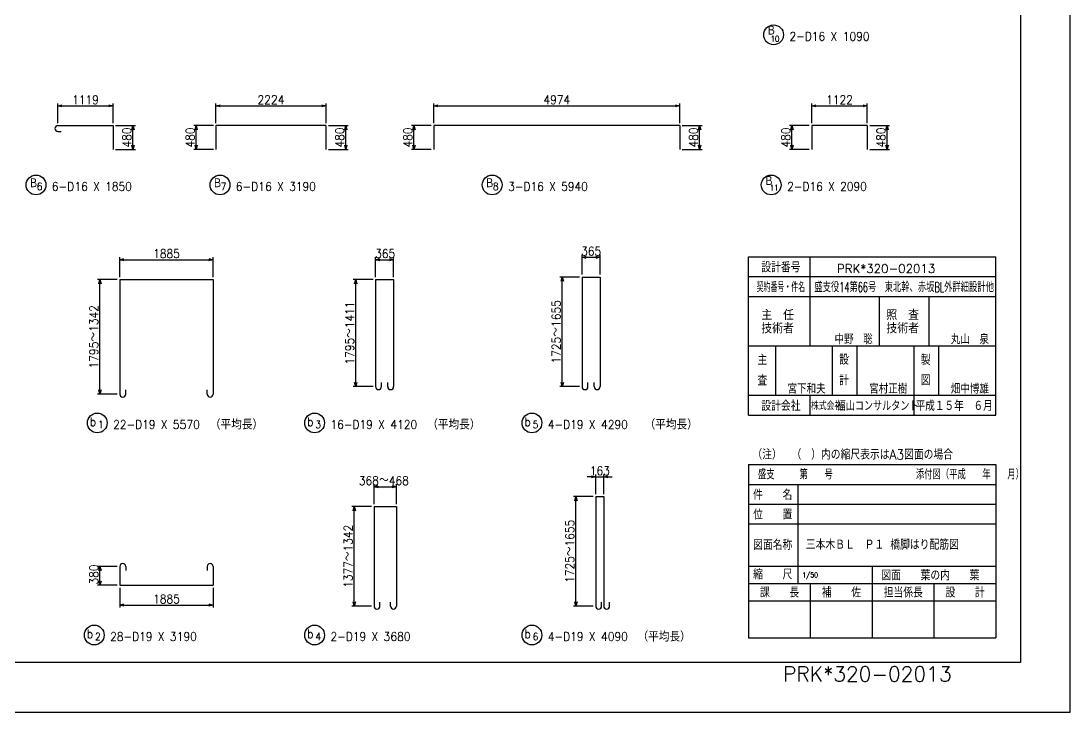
# Model space of a CAD drawing. Extents: x -24090 to 17960, y 77600 to 107300.
# Drawn here: x -3241 to 17960, y 77600 to 91565 of the extents above; entities that cross this region are included whole.
import ezdxf
from ezdxf.enums import TextEntityAlignment as Align

# ---------------------------------------------------------------- set-up
doc = ezdxf.new("R2010")
doc.units = 0
doc.header["$LTSCALE"] = 300
doc.header["$MEASUREMENT"] = 0
doc.layers.get('0').update_dxf_attribs({"linetype": 'CONTINUOUS'})
doc.layers.get('DEFPOINTS').update_dxf_attribs({"linetype": 'CONTINUOUS'})
for name, color, linetype in [('-寸法', 1, 'CONTINUOUS'), ('-引き出し縦', 1, 'CONTINUOUS'), ('タイトル', 3, 'CONTINUOUS'), ('枠', 3, 'CONTINUOUS'), ('鉄筋', 2, 'CONTINUOUS'), ('鉄筋材料', 3, 'CONTINUOUS'), ('ﾀｲﾄﾙ', 7, 'CONTINUOUS')]:
    doc.layers.add(name, color=color, linetype=linetype)
doc.styles.add('MS明朝', font='MS PMincho.ttf')
doc.styles.add('romans', font='ROMANS.shx', dxfattribs={"width": 0.9, "bigfont": 'EXTFONT.shx'})
doc.styles.get("Standard").update_dxf_attribs({"font": 'romans.shx', "bigfont": 'extfont.shx'})
doc.styles.add('STYLE1', font='romans.shx', dxfattribs={"bigfont": 'bigfont.shx'})
doc.styles.add('ｽﾀｲﾙ1', font='ROMANS.shx', dxfattribs={"bigfont": 'EXTFONT.shx'})
doc.dimstyles.new('ST-50', dxfattribs={"dimscale": 50, "dimtxt": 3.5, "dimasz": 1.7, "dimexe": 1, "dimexo": 1, "dimgap": 1, "dimtad": 0, "dimdec": 0, "dimzin": 0, "dimdsep": 46, "dimtxsty": 'romans', "dimblk": 'OPEN30', "dimcen": 1, "dimdle": 3, "dimclrd": 1, "dimclre": 1, "dimclrt": 3, "dimaunit": 1, "dimadec": 0, "dimazin": 0, "dimtfac": 1, "dimtdec": 0, "dimtix": 1, "dimtmove": 2, "dimatfit": 3, "dimldrblk": 'OPEN30', "dimfxl": 0, "dimtvp": 0.7, "dimtolj": 1, "dimtzin": 0, "dimarcsym": 0})

# ---------------------------------------------------------------- blocks, each defined once
blk = doc.blocks.new('_Open30')
at = {"color": 0, "lineweight": -2}
for p, q in [((-1, 0.27), (0, 0)), ((0, 0), (-1, -0.27)), ((0, 0), (-1, 0))]:
    blk.add_line(p, q, dxfattribs=at)
blk = doc.blocks.new('*D27')
at = {"layer": '-寸法', "color": 1, "linetype": 'Continuous', "lineweight": -2}
for p, q in [((-1244, 80112), (-1244, 79712)), ((641, 80112), (641, 79712)), ((-1159, 79762), (556, 79762))]:
    blk.add_line(p, q, dxfattribs=at)
at = {"layer": 'DEFPOINTS', "color": 0, "linetype": 'Continuous'}
for p in [(-1244, 80162), (641, 80162), (641, 79762)]:
    blk.add_point(p, dxfattribs=at)
at = {"layer": '-寸法', "color": 1, "linetype": 'Continuous', "lineweight": -2, "xscale": 85, "yscale": 85, "zscale": 85, "rotation": 180}
blk.add_blockref('_Open30', (-1244, 79762), dxfattribs=at)
at = {"layer": '-寸法', "color": 1, "linetype": 'Continuous', "lineweight": -2, "xscale": 85, "yscale": 85, "zscale": 85}
blk.add_blockref('_Open30', (641, 79762), dxfattribs=at)
at = {"layer": '-寸法', "color": 3, "linetype": 'Continuous', "insert": (-302, 79884), "char_height": 175, "attachment_point": 5, "style": 'romans'}
blk.add_mtext('\\A1;1885', dxfattribs=at)
blk = doc.blocks.new('*D20')
at = {"layer": '-寸法', "color": 1, "linetype": 'Continuous', "lineweight": -2}
for p, q in [((-1294, 80542), (-1694, 80542)), ((-1644, 80247), (-1644, 80457)), ((-1294, 80162), (-1694, 80162))]:
    blk.add_line(p, q, dxfattribs=at)
at = {"layer": 'DEFPOINTS', "color": 0, "linetype": 'Continuous'}
for p in [(-1644, 80542), (-1244, 80542), (-1244, 80162)]:
    blk.add_point(p, dxfattribs=at)
at = {"layer": '-寸法', "color": 1, "linetype": 'Continuous', "lineweight": -2, "xscale": 85, "yscale": 85, "zscale": 85}
for p, rotation in [((-1644, 80542), 90), ((-1644, 80162), 270)]:
    blk.add_blockref('_Open30', p, dxfattribs=dict(at, rotation=rotation))
at = {"layer": '-寸法', "color": 3, "linetype": 'Continuous', "insert": (-1767, 80382), "char_height": 175, "attachment_point": 5, "rotation": 90, "style": 'romans'}
blk.add_mtext('\\A1;380', dxfattribs=at)
blk = doc.blocks.new('*D37')
at = {"layer": '-寸法', "color": 1, "linetype": 'Continuous', "lineweight": -2}
for p, q in [((-1244, 86390), (-1244, 86790)), ((-1159, 86740), (556, 86740)), ((641, 86390), (641, 86790))]:
    blk.add_line(p, q, dxfattribs=at)
at = {"layer": 'DEFPOINTS', "color": 0, "linetype": 'Continuous'}
for p in [(641, 86740), (-1244, 86340), (641, 86340)]:
    blk.add_point(p, dxfattribs=at)
at = {"layer": '-寸法', "color": 1, "linetype": 'Continuous', "lineweight": -2, "xscale": 85, "yscale": 85, "zscale": 85, "rotation": 180}
blk.add_blockref('_Open30', (-1244, 86740), dxfattribs=at)
at = {"layer": '-寸法', "color": 1, "linetype": 'Continuous', "lineweight": -2, "xscale": 85, "yscale": 85, "zscale": 85}
blk.add_blockref('_Open30', (641, 86740), dxfattribs=at)
at = {"layer": '-寸法', "color": 3, "linetype": 'Continuous', "insert": (-302, 86863), "char_height": 175, "attachment_point": 5, "style": 'romans'}
blk.add_mtext('\\A1;1885', dxfattribs=at)
blk = doc.blocks.new('*D39')
at = {"layer": '-寸法', "color": 1, "linetype": 'Continuous', "lineweight": -2}
for p, q in [((-1294, 86340), (-1694, 86340)), ((-1644, 84111), (-1644, 86255)), ((-1294, 84026), (-1694, 84026))]:
    blk.add_line(p, q, dxfattribs=at)
at = {"layer": 'DEFPOINTS', "color": 0, "linetype": 'Continuous'}
for p in [(-1644, 86340), (-1244, 86340), (-1244, 84026)]:
    blk.add_point(p, dxfattribs=at)
at = {"layer": '-寸法', "color": 1, "linetype": 'Continuous', "lineweight": -2, "xscale": 85, "yscale": 85, "zscale": 85}
for p, rotation in [((-1644, 86340), 90), ((-1644, 84026), 270)]:
    blk.add_blockref('_Open30', p, dxfattribs=dict(at, rotation=rotation))
at = {"layer": '-寸法', "color": 3, "linetype": 'Continuous', "insert": (-1767, 85183), "char_height": 175, "attachment_point": 5, "rotation": 90, "style": 'romans'}
blk.add_mtext('\\A1;1795～1342', dxfattribs=at)
blk = doc.blocks.new('*D45')
at = {"layer": '-寸法', "color": 1, "linetype": 'Continuous', "lineweight": -2}
for p, q in [((3845, 81753), (3445, 81753)), ((3495, 79825), (3495, 81668)), ((3845, 79740), (3445, 79740))]:
    blk.add_line(p, q, dxfattribs=at)
at = {"layer": 'DEFPOINTS', "color": 0, "linetype": 'Continuous'}
for p in [(3495, 81753), (3895, 81753), (3895, 79740)]:
    blk.add_point(p, dxfattribs=at)
at = {"layer": '-寸法', "color": 1, "linetype": 'Continuous', "lineweight": -2, "xscale": 85, "yscale": 85, "zscale": 85}
for p, rotation in [((3495, 81753), 90), ((3495, 79740), 270)]:
    blk.add_blockref('_Open30', p, dxfattribs=dict(at, rotation=rotation))
at = {"layer": '-寸法', "color": 3, "linetype": 'Continuous', "insert": (3372, 80747), "char_height": 175, "attachment_point": 5, "rotation": 90, "style": 'romans'}
blk.add_mtext('\\A1;1377～1342', dxfattribs=at)
blk = doc.blocks.new('*D41')
at = {"layer": '-寸法', "color": 1, "linetype": 'Continuous', "lineweight": -2}
for p, q in [((3895, 81803), (3895, 82203)), ((3980, 82153), (4263, 82153)), ((4348, 81803), (4348, 82203))]:
    blk.add_line(p, q, dxfattribs=at)
at = {"layer": 'DEFPOINTS', "color": 0, "linetype": 'Continuous'}
for p in [(4348, 82153), (3895, 81753), (4348, 81753)]:
    blk.add_point(p, dxfattribs=at)
at = {"layer": '-寸法', "color": 1, "linetype": 'Continuous', "lineweight": -2, "xscale": 85, "yscale": 85, "zscale": 85, "rotation": 180}
blk.add_blockref('_Open30', (3895, 82153), dxfattribs=at)
at = {"layer": '-寸法', "color": 1, "linetype": 'Continuous', "lineweight": -2, "xscale": 85, "yscale": 85, "zscale": 85}
blk.add_blockref('_Open30', (4348, 82153), dxfattribs=at)
at = {"layer": '-寸法', "color": 3, "linetype": 'Continuous', "insert": (4093, 82275), "char_height": 175, "attachment_point": 5, "style": 'romans'}
blk.add_mtext('\\A1;368～468', dxfattribs=at)
blk = doc.blocks.new('*D51')
at = {"layer": '-寸法', "color": 1, "linetype": 'Continuous', "lineweight": -2}
for p, q in [((3876, 86340), (3476, 86340)), ((3526, 84261), (3526, 86255)), ((3876, 84176), (3476, 84176))]:
    blk.add_line(p, q, dxfattribs=at)
at = {"layer": 'DEFPOINTS', "color": 0, "linetype": 'Continuous'}
for p in [(3526, 86340), (3926, 86340), (3926, 84176)]:
    blk.add_point(p, dxfattribs=at)
at = {"layer": '-寸法', "color": 1, "linetype": 'Continuous', "lineweight": -2, "xscale": 85, "yscale": 85, "zscale": 85}
for p, rotation in [((3526, 86340), 90), ((3526, 84176), 270)]:
    blk.add_blockref('_Open30', p, dxfattribs=dict(at, rotation=rotation))
at = {"layer": '-寸法', "color": 3, "linetype": 'Continuous', "insert": (3403, 85258), "char_height": 175, "attachment_point": 5, "rotation": 90, "style": 'romans'}
blk.add_mtext('\\A1;1795～1411', dxfattribs=at)
blk = doc.blocks.new('*D52')
at = {"layer": '-寸法', "color": 1, "linetype": 'Continuous', "lineweight": -2}
for p, q in [((3926, 86390), (3926, 86790)), ((4011, 86740), (4206, 86740)), ((4291, 86390), (4291, 86790))]:
    blk.add_line(p, q, dxfattribs=at)
at = {"layer": 'DEFPOINTS', "color": 0, "linetype": 'Continuous'}
for p in [(4291, 86740), (3926, 86340), (4291, 86340)]:
    blk.add_point(p, dxfattribs=at)
at = {"layer": '-寸法', "color": 1, "linetype": 'Continuous', "lineweight": -2, "xscale": 85, "yscale": 85, "zscale": 85, "rotation": 180}
blk.add_blockref('_Open30', (3926, 86740), dxfattribs=at)
at = {"layer": '-寸法', "color": 1, "linetype": 'Continuous', "lineweight": -2, "xscale": 85, "yscale": 85, "zscale": 85}
blk.add_blockref('_Open30', (4291, 86740), dxfattribs=at)
at = {"layer": '-寸法', "color": 3, "linetype": 'Continuous', "insert": (4119, 86863), "char_height": 175, "attachment_point": 5, "style": 'romans'}
blk.add_mtext('\\A1;365', dxfattribs=at)
blk = doc.blocks.new('*D53')
at = {"layer": '-寸法', "color": 1, "linetype": 'Continuous', "lineweight": -2}
for p, q in [((8324, 81953), (7924, 81953)), ((7974, 79825), (7974, 81868)), ((8324, 79740), (7924, 79740))]:
    blk.add_line(p, q, dxfattribs=at)
at = {"layer": 'DEFPOINTS', "color": 0, "linetype": 'Continuous'}
for p in [(7974, 81953), (8374, 81953), (8374, 79740)]:
    blk.add_point(p, dxfattribs=at)
at = {"layer": '-寸法', "color": 1, "linetype": 'Continuous', "lineweight": -2, "xscale": 85, "yscale": 85, "zscale": 85}
for p, rotation in [((7974, 81953), 90), ((7974, 79740), 270)]:
    blk.add_blockref('_Open30', p, dxfattribs=dict(at, rotation=rotation))
at = {"layer": '-寸法', "color": 3, "linetype": 'Continuous', "insert": (7851, 80847), "char_height": 175, "attachment_point": 5, "rotation": 90, "style": 'romans'}
blk.add_mtext('\\A1;1725～1655', dxfattribs=at)
blk = doc.blocks.new('*D54')
at = {"layer": '-寸法', "color": 1, "linetype": 'Continuous', "lineweight": -2}
for p, q in [((8289, 82353), (8204, 82353)), ((8374, 82003), (8374, 82403)), ((8374, 82353), (8537, 82353)), ((8537, 82003), (8537, 82403)), ((8622, 82353), (8707, 82353))]:
    blk.add_line(p, q, dxfattribs=at)
at = {"layer": 'DEFPOINTS', "color": 0, "linetype": 'Continuous'}
for p in [(8537, 82353), (8374, 81953), (8537, 81953)]:
    blk.add_point(p, dxfattribs=at)
at = {"layer": '-寸法', "color": 1, "linetype": 'Continuous', "lineweight": -2, "xscale": 85, "yscale": 85, "zscale": 85}
blk.add_blockref('_Open30', (8374, 82353), dxfattribs=at)
at = {"layer": '-寸法', "color": 1, "linetype": 'Continuous', "lineweight": -2, "xscale": 85, "yscale": 85, "zscale": 85, "rotation": 180}
blk.add_blockref('_Open30', (8537, 82353), dxfattribs=at)
at = {"layer": '-寸法', "color": 3, "linetype": 'Continuous', "insert": (8456, 82475), "char_height": 175, "attachment_point": 5, "style": 'romans'}
blk.add_mtext('\\A1;163', dxfattribs=at)
blk = doc.blocks.new('*D55')
at = {"layer": '-寸法', "color": 1, "linetype": 'Continuous', "lineweight": -2}
for p, q in [((8049, 86389), (7649, 86389)), ((7699, 84261), (7699, 86304)), ((8049, 84176), (7649, 84176))]:
    blk.add_line(p, q, dxfattribs=at)
at = {"layer": 'DEFPOINTS', "color": 0, "linetype": 'Continuous'}
for p in [(7699, 86389), (8099, 86389), (8099, 84176)]:
    blk.add_point(p, dxfattribs=at)
at = {"layer": '-寸法', "color": 1, "linetype": 'Continuous', "lineweight": -2, "xscale": 85, "yscale": 85, "zscale": 85}
for p, rotation in [((7699, 86389), 90), ((7699, 84176), 270)]:
    blk.add_blockref('_Open30', p, dxfattribs=dict(at, rotation=rotation))
at = {"layer": '-寸法', "color": 3, "linetype": 'Continuous', "insert": (7576, 85282), "char_height": 175, "attachment_point": 5, "rotation": 90, "style": 'romans'}
blk.add_mtext('\\A1;1725～1655', dxfattribs=at)
blk = doc.blocks.new('*D56')
at = {"layer": '-寸法', "color": 1, "linetype": 'Continuous', "lineweight": -2}
for p, q in [((8099, 86439), (8099, 86839)), ((8184, 86789), (8379, 86789)), ((8464, 86439), (8464, 86839))]:
    blk.add_line(p, q, dxfattribs=at)
at = {"layer": 'DEFPOINTS', "color": 0, "linetype": 'Continuous'}
for p in [(8464, 86789), (8099, 86389), (8464, 86389)]:
    blk.add_point(p, dxfattribs=at)
at = {"layer": '-寸法', "color": 1, "linetype": 'Continuous', "lineweight": -2, "xscale": 85, "yscale": 85, "zscale": 85, "rotation": 180}
blk.add_blockref('_Open30', (8099, 86789), dxfattribs=at)
at = {"layer": '-寸法', "color": 1, "linetype": 'Continuous', "lineweight": -2, "xscale": 85, "yscale": 85, "zscale": 85}
blk.add_blockref('_Open30', (8464, 86789), dxfattribs=at)
at = {"layer": '-寸法', "color": 3, "linetype": 'Continuous', "insert": (8281, 86912), "char_height": 175, "attachment_point": 5, "style": 'romans'}
blk.add_mtext('\\A1;365', dxfattribs=at)
blk = doc.blocks.new('*D32')
at = {"layer": '-寸法', "color": 1, "linetype": 'Continuous', "lineweight": -2}
for p, q in [((12740, 89500), (12740, 89900)), ((13862, 89500), (13862, 89900)), ((12825, 89850), (13777, 89850))]:
    blk.add_line(p, q, dxfattribs=at)
at = {"layer": 'DEFPOINTS', "color": 0, "linetype": 'Continuous'}
for p in [(13862, 89850), (12740, 89450), (13862, 89450)]:
    blk.add_point(p, dxfattribs=at)
at = {"layer": '-寸法', "color": 1, "linetype": 'Continuous', "lineweight": -2, "xscale": 85, "yscale": 85, "zscale": 85, "rotation": 180}
blk.add_blockref('_Open30', (12740, 89850), dxfattribs=at)
at = {"layer": '-寸法', "color": 1, "linetype": 'Continuous', "lineweight": -2, "xscale": 85, "yscale": 85, "zscale": 85}
blk.add_blockref('_Open30', (13862, 89850), dxfattribs=at)
at = {"layer": '-寸法', "color": 3, "linetype": 'Continuous', "insert": (13301, 89972), "char_height": 175, "attachment_point": 5, "style": 'romans'}
blk.add_mtext('\\A1;1122', dxfattribs=at)
blk = doc.blocks.new('*D46')
at = {"layer": '-寸法', "color": 1, "linetype": 'Continuous', "lineweight": -2}
for p, q in [((700, 89500), (700, 89900)), ((2924, 89500), (2924, 89900)), ((785, 89850), (2839, 89850))]:
    blk.add_line(p, q, dxfattribs=at)
at = {"layer": 'DEFPOINTS', "color": 0, "linetype": 'Continuous'}
for p in [(2924, 89850), (700, 89450), (2924, 89450)]:
    blk.add_point(p, dxfattribs=at)
at = {"layer": '-寸法', "color": 1, "linetype": 'Continuous', "lineweight": -2, "xscale": 85, "yscale": 85, "zscale": 85, "rotation": 180}
blk.add_blockref('_Open30', (700, 89850), dxfattribs=at)
at = {"layer": '-寸法', "color": 1, "linetype": 'Continuous', "lineweight": -2, "xscale": 85, "yscale": 85, "zscale": 85}
blk.add_blockref('_Open30', (2924, 89850), dxfattribs=at)
at = {"layer": '-寸法', "color": 3, "linetype": 'Continuous', "insert": (1812, 89972), "char_height": 175, "attachment_point": 5, "style": 'romans'}
blk.add_mtext('\\A1;2224', dxfattribs=at)
blk = doc.blocks.new('*D48')
at = {"layer": '-寸法', "color": 1, "linetype": 'Continuous', "lineweight": -2}
for p, q in [((-1328, 89450), (-928, 89450)), ((-978, 89055), (-978, 89365)), ((-1328, 88970), (-928, 88970))]:
    blk.add_line(p, q, dxfattribs=at)
at = {"layer": 'DEFPOINTS', "color": 0, "linetype": 'Continuous'}
for p in [(-1378, 89450), (-978, 89450), (-1378, 88970)]:
    blk.add_point(p, dxfattribs=at)
at = {"layer": '-寸法', "color": 1, "linetype": 'Continuous', "lineweight": -2, "xscale": 85, "yscale": 85, "zscale": 85}
for p, rotation in [((-978, 89450), 90), ((-978, 88970), 270)]:
    blk.add_blockref('_Open30', p, dxfattribs=dict(at, rotation=rotation))
at = {"layer": '-寸法', "color": 3, "linetype": 'Continuous', "insert": (-1100, 89210), "char_height": 175, "attachment_point": 5, "rotation": 90, "style": 'romans'}
blk.add_mtext('\\A1;480', dxfattribs=at)
blk = doc.blocks.new('*D47')
at = {"layer": '-寸法', "color": 1, "linetype": 'Continuous', "lineweight": -2}
for p, q in [((-2497, 89500), (-2497, 89900)), ((-1378, 89500), (-1378, 89900)), ((-2412, 89850), (-1463, 89850))]:
    blk.add_line(p, q, dxfattribs=at)
at = {"layer": 'DEFPOINTS', "color": 0, "linetype": 'Continuous'}
for p in [(-1378, 89850), (-2497, 89450), (-1378, 89450)]:
    blk.add_point(p, dxfattribs=at)
at = {"layer": '-寸法', "color": 1, "linetype": 'Continuous', "lineweight": -2, "xscale": 85, "yscale": 85, "zscale": 85, "rotation": 180}
blk.add_blockref('_Open30', (-2497, 89850), dxfattribs=at)
at = {"layer": '-寸法', "color": 1, "linetype": 'Continuous', "lineweight": -2, "xscale": 85, "yscale": 85, "zscale": 85}
blk.add_blockref('_Open30', (-1378, 89850), dxfattribs=at)
at = {"layer": '-寸法', "color": 3, "linetype": 'Continuous', "insert": (-1937, 89972), "char_height": 175, "attachment_point": 5, "style": 'romans'}
blk.add_mtext('\\A1;1119', dxfattribs=at)
blk = doc.blocks.new('*D49')
at = {"layer": '-寸法', "color": 1, "linetype": 'Continuous', "lineweight": -2}
for p, q in [((650, 89450), (250, 89450)), ((300, 89055), (300, 89365)), ((650, 88970), (250, 88970))]:
    blk.add_line(p, q, dxfattribs=at)
at = {"layer": 'DEFPOINTS', "color": 0, "linetype": 'Continuous'}
for p in [(300, 89450), (700, 89450), (700, 88970)]:
    blk.add_point(p, dxfattribs=at)
at = {"layer": '-寸法', "color": 1, "linetype": 'Continuous', "lineweight": -2, "xscale": 85, "yscale": 85, "zscale": 85}
for p, rotation in [((300, 89450), 90), ((300, 88970), 270)]:
    blk.add_blockref('_Open30', p, dxfattribs=dict(at, rotation=rotation))
at = {"layer": '-寸法', "color": 3, "linetype": 'Continuous', "insert": (177, 89210), "char_height": 175, "attachment_point": 5, "rotation": 90, "style": 'romans'}
blk.add_mtext('\\A1;480', dxfattribs=at)
blk = doc.blocks.new('*D50')
at = {"layer": '-寸法', "color": 1, "linetype": 'Continuous', "lineweight": -2}
for p, q in [((2974, 89450), (3374, 89450)), ((3324, 89055), (3324, 89365)), ((2974, 88970), (3374, 88970))]:
    blk.add_line(p, q, dxfattribs=at)
at = {"layer": 'DEFPOINTS', "color": 0, "linetype": 'Continuous'}
for p in [(2924, 89450), (3324, 89450), (2924, 88970)]:
    blk.add_point(p, dxfattribs=at)
at = {"layer": '-寸法', "color": 1, "linetype": 'Continuous', "lineweight": -2, "xscale": 85, "yscale": 85, "zscale": 85}
for p, rotation in [((3324, 89450), 90), ((3324, 88970), 270)]:
    blk.add_blockref('_Open30', p, dxfattribs=dict(at, rotation=rotation))
at = {"layer": '-寸法', "color": 3, "linetype": 'Continuous', "insert": (3201, 89210), "char_height": 175, "attachment_point": 5, "rotation": 90, "style": 'romans'}
blk.add_mtext('\\A1;480', dxfattribs=at)
blk = doc.blocks.new('*D33')
at = {"layer": '-寸法', "color": 1, "linetype": 'Continuous', "lineweight": -2}
for p, q in [((12690, 89450), (12290, 89450)), ((12340, 89055), (12340, 89365)), ((12690, 88970), (12290, 88970))]:
    blk.add_line(p, q, dxfattribs=at)
at = {"layer": 'DEFPOINTS', "color": 0, "linetype": 'Continuous'}
for p in [(12340, 89450), (12740, 89450), (12740, 88970)]:
    blk.add_point(p, dxfattribs=at)
at = {"layer": '-寸法', "color": 1, "linetype": 'Continuous', "lineweight": -2, "xscale": 85, "yscale": 85, "zscale": 85}
for p, rotation in [((12340, 89450), 90), ((12340, 88970), 270)]:
    blk.add_blockref('_Open30', p, dxfattribs=dict(at, rotation=rotation))
at = {"layer": '-寸法', "color": 3, "linetype": 'Continuous', "insert": (12217, 89210), "char_height": 175, "attachment_point": 5, "rotation": 90, "style": 'romans'}
blk.add_mtext('\\A1;480', dxfattribs=at)
blk = doc.blocks.new('*D35')
at = {"layer": '-寸法', "color": 1, "linetype": 'Continuous', "lineweight": -2}
for p, q in [((13912, 89450), (14312, 89450)), ((14262, 89055), (14262, 89365)), ((13912, 88970), (14312, 88970))]:
    blk.add_line(p, q, dxfattribs=at)
at = {"layer": 'DEFPOINTS', "color": 0, "linetype": 'Continuous'}
for p in [(13862, 89450), (14262, 89450), (13862, 88970)]:
    blk.add_point(p, dxfattribs=at)
at = {"layer": '-寸法', "color": 1, "linetype": 'Continuous', "lineweight": -2, "xscale": 85, "yscale": 85, "zscale": 85}
for p, rotation in [((14262, 89450), 90), ((14262, 88970), 270)]:
    blk.add_blockref('_Open30', p, dxfattribs=dict(at, rotation=rotation))
at = {"layer": '-寸法', "color": 3, "linetype": 'Continuous', "insert": (14139, 89210), "char_height": 175, "attachment_point": 5, "rotation": 90, "style": 'romans'}
blk.add_mtext('\\A1;480', dxfattribs=at)
blk = doc.blocks.new('*D143')
at = {"layer": '-寸法', "color": 1, "linetype": 'Continuous', "lineweight": -2}
for p, q in [((5100, 89500), (5100, 89900)), ((10074, 89500), (10074, 89900)), ((5185, 89850), (9989, 89850))]:
    blk.add_line(p, q, dxfattribs=at)
at = {"layer": 'DEFPOINTS', "color": 0, "linetype": 'Continuous'}
for p in [(10074, 89850), (5100, 89450), (10074, 89450)]:
    blk.add_point(p, dxfattribs=at)
at = {"layer": '-寸法', "color": 1, "linetype": 'Continuous', "lineweight": -2, "xscale": 85, "yscale": 85, "zscale": 85, "rotation": 180}
blk.add_blockref('_Open30', (5100, 89850), dxfattribs=at)
at = {"layer": '-寸法', "color": 1, "linetype": 'Continuous', "lineweight": -2, "xscale": 85, "yscale": 85, "zscale": 85}
blk.add_blockref('_Open30', (10074, 89850), dxfattribs=at)
at = {"layer": '-寸法', "color": 3, "linetype": 'Continuous', "insert": (7587, 89972), "char_height": 175, "attachment_point": 5, "style": 'romans'}
blk.add_mtext('\\A1;4974', dxfattribs=at)
blk = doc.blocks.new('*D144')
at = {"layer": '-寸法', "color": 1, "linetype": 'Continuous', "lineweight": -2}
for p, q in [((5050, 89450), (4650, 89450)), ((4700, 89055), (4700, 89365)), ((5050, 88970), (4650, 88970))]:
    blk.add_line(p, q, dxfattribs=at)
at = {"layer": 'DEFPOINTS', "color": 0, "linetype": 'Continuous'}
for p in [(4700, 89450), (5100, 89450), (5100, 88970)]:
    blk.add_point(p, dxfattribs=at)
at = {"layer": '-寸法', "color": 1, "linetype": 'Continuous', "lineweight": -2, "xscale": 85, "yscale": 85, "zscale": 85}
for p, rotation in [((4700, 89450), 90), ((4700, 88970), 270)]:
    blk.add_blockref('_Open30', p, dxfattribs=dict(at, rotation=rotation))
at = {"layer": '-寸法', "color": 3, "linetype": 'Continuous', "insert": (4577, 89210), "char_height": 175, "attachment_point": 5, "rotation": 90, "style": 'romans'}
blk.add_mtext('\\A1;480', dxfattribs=at)
blk = doc.blocks.new('*D145')
at = {"layer": '-寸法', "color": 1, "linetype": 'Continuous', "lineweight": -2}
for p, q in [((10124, 89450), (10524, 89450)), ((10474, 89055), (10474, 89365)), ((10124, 88970), (10524, 88970))]:
    blk.add_line(p, q, dxfattribs=at)
at = {"layer": 'DEFPOINTS', "color": 0, "linetype": 'Continuous'}
for p in [(10074, 89450), (10474, 89450), (10074, 88970)]:
    blk.add_point(p, dxfattribs=at)
at = {"layer": '-寸法', "color": 1, "linetype": 'Continuous', "lineweight": -2, "xscale": 85, "yscale": 85, "zscale": 85}
for p, rotation in [((10474, 89450), 90), ((10474, 88970), 270)]:
    blk.add_blockref('_Open30', p, dxfattribs=dict(at, rotation=rotation))
at = {"layer": '-寸法', "color": 3, "linetype": 'Continuous', "insert": (10351, 89210), "char_height": 175, "attachment_point": 5, "rotation": 90, "style": 'romans'}
blk.add_mtext('\\A1;480', dxfattribs=at)

msp = doc.modelspace()

# ---------------------------------------------------------------- linework, layer by layer
at = {"layer": '枠', "color": 1, "linetype": 'Continuous', "flags": 128}
msp.add_lwpolyline([(-24089.6, 107300.4), (-24089.6, 77600.4), (17960.4, 77600.4), (17960.4, 107300.4), (-24089.6, 107300.4)], dxfattribs=at)
at = {"layer": '枠', "color": 2, "linetype": 'Continuous', "flags": 128}
msp.add_lwpolyline([(-22589.6, 78600.4), (-22589.6, 106300.4), (16960.4, 106300.4), (16960.4, 78600.4), (-22589.6, 78600.4)], dxfattribs=at)
at = {"layer": '鉄筋', "linetype": 'Continuous'}
for p, q in [((-2496.7, 89449.7), (-1377.7, 89449.7)), ((-2496.7, 89333.7), (-2428.7, 89333.7)), ((-1377.7, 89449.7), (-1377.7, 88969.7)), ((2923.7, 89449.7), (699.7, 89449.7)), ((699.7, 89449.7), (699.7, 88969.7)), ((2923.7, 89449.7), (2923.7, 88969.7)), ((10073.8, 89449.7), (5099.8, 89449.7)), ((5099.8, 89449.7), (5099.8, 88969.7)), ((10073.8, 89449.7), (10073.8, 88969.7)), ((13861.7, 89449.7), (12739.7, 89449.7)), ((12739.7, 89449.7), (12739.7, 88969.7)), ((13861.7, 89449.7), (13861.7, 88969.7)), ((-1244, 86340.1), (641, 86340.1)), ((-1244, 86340.1), (-1244, 84025.6)), ((641, 86340.1), (641, 84025.6)), ((3925.6, 86340.1), (3925.6, 84175.6)), ((3925.6, 86340.1), (4290.6, 86340.1)), ((4290.6, 86340.1), (4290.6, 84175.6)), ((8098.9, 86389.1), (8098.9, 84175.6)), ((8098.9, 86389.1), (8463.9, 86389.1)), ((8463.9, 86389.1), (8463.9, 84175.6)), ((4044.6, 84175.6), (4044.6, 84258.6)), ((4171.6, 84175.6), (4171.6, 84258.6)), ((8217.9, 84175.6), (8217.9, 84258.6)), ((8344.9, 84175.6), (8344.9, 84258.6)), ((-1125, 84025.6), (-1125, 84108.6)), ((522, 84025.6), (522, 84108.6)), ((8373.9, 81952.8), (8373.9, 79740.3)), ((8373.9, 81952.8), (8536.9, 81952.8)), ((8536.9, 81952.8), (8536.9, 79740.3)), ((3894.6, 81752.8), (3894.6, 79740.3)), ((3894.6, 81752.8), (4347.6, 81752.8)), ((4347.6, 81752.8), (4347.6, 79740.3)), ((-1244, 80541.6), (-1244, 80161.6)), ((-1125, 80541.6), (-1125, 80458.6)), ((522, 80541.6), (522, 80458.6)), ((641, 80541.6), (641, 80161.6)), ((-1244, 80161.6), (641, 80161.6)), ((4013.6, 79740.3), (4013.6, 79823.3)), ((4228.6, 79740.3), (4228.6, 79823.3)), ((8492.9, 79740.3), (8492.9, 79823.3)), ((8655.9, 79740.3), (8655.9, 79823.3))]:
    msp.add_line(p, q, dxfattribs=at)
for centre, radius, start, end in [((-2496.7, 89391.7), 58, 90, 270), ((3985.1, 84175.6), 59.5, 180, 0), ((4231.1, 84175.6), 59.5, 180, 0), ((8158.4, 84175.6), 59.5, 180, 0), ((8404.4, 84175.6), 59.5, 180, 0), ((-1184.5, 84025.6), 59.5, 180, 0), ((581.5, 84025.6), 59.5, 180, 0), ((-1184.5, 80541.6), 59.5, 0, 180), ((581.5, 80541.6), 59.5, 0, 180), ((3954.1, 79740.3), 59.5, 180, 0), ((4288.1, 79740.3), 59.5, 180, 0), ((8433.4, 79740.3), 59.5, 180, 0), ((8596.4, 79740.3), 59.5, 180, 0)]:
    msp.add_arc(centre, radius, start, end, dxfattribs=at)
at = {"layer": '鉄筋材料', "color": 1, "linetype": 'Continuous'}
for centre in [(11970.3, 91285.2), (-2936.8, 88252), (781.6, 88252), (6281.8, 88252), (11920.2, 88252), (-1699.1, 83441.8), (2693.5, 83441.8), (7086, 83441.8), (-1759.7, 79156.5), (2693.5, 79156.5), (7086, 79156.5)]:
    msp.add_circle(centre, 200, dxfattribs=at)
at = {"layer": 'ﾀｲﾄﾙ', "color": 3, "linetype": 'Continuous'}
for p, q in [((11460.4, 86800.4), (16460.4, 86800.4)), ((11460.4, 83600.4), (11460.4, 86800.4)), ((12710.4, 85000.4), (12710.4, 86800.4)), ((16460.4, 83600.4), (16460.4, 86800.4)), ((11460.4, 86400.4), (16460.4, 86400.4)), ((11460.4, 86000.4), (16460.4, 86000.4)), ((14110.4, 85000.4), (14110.4, 86000.4)), ((15110.4, 85000.4), (15110.4, 86000.4)), ((11460.4, 85000.4), (16460.4, 85000.4)), ((12010.4, 85000.4), (12010.4, 84000.4)), ((13160.4, 84000.4), (13160.4, 85000.4)), ((13660.4, 84000.4), (13660.4, 85000.4)), ((14810.4, 83600.4), (14810.4, 85000.4)), ((15310.4, 84000.4), (15310.4, 85000.4)), ((11460.4, 84000.4), (16460.4, 84000.4)), ((12710.4, 83600.4), (12710.4, 84000.4)), ((11460.4, 83600.4), (16460.4, 83600.4)), ((11460.4, 82600.4), (16460.4, 82600.4)), ((11460.4, 82600.4), (11460.4, 79100.4)), ((16460.4, 82600.4), (16460.4, 79100.4)), ((11460.4, 82200.4), (16460.4, 82200.4)), ((12460.4, 82200.4), (12460.4, 80200.4)), ((11460.4, 81800.4), (16460.4, 81800.4)), ((11460.4, 81400.4), (16460.4, 81400.4)), ((11460.4, 80550.4), (16460.4, 80550.4)), ((13960.4, 80550.4), (13960.4, 79100.4)), ((11460.4, 80200.4), (16460.4, 80200.4)), ((12710.4, 80200.4), (12710.4, 79100.4)), ((15210.4, 80200.4), (15210.4, 79100.4)), ((11460.4, 79850.4), (16460.4, 79850.4)), ((11460.4, 79100.4), (16460.4, 79100.4))]:
    msp.add_line(p, q, dxfattribs=at)

# ---------------------------------------------------------------- texts
at = {"layer": '-引き出し縦', "color": 3, "style": 'ｽﾀｲﾙ1', "width": 0.9}
for s, p in [('10', (11909, 91146.9)), ('11', (11891.7, 88137.5))]:
    msp.add_text(s, height=115, dxfattribs=at).set_placement(p)
at = {"layer": 'タイトル', "color": 3}
msp.add_text('PRK*320-02013', height=300, dxfattribs=at).set_placement((12160.4, 78219.5))
at = {"layer": '鉄筋材料', "color": 3, "style": 'ｽﾀｲﾙ1', "width": 0.9}
for s, height, p in [('Ｂ', 175, (11823, 91274.1)), ('Ｂ', 175, (-3086.6, 88189.5)), ('6', 150, (-2921.9, 88145.8)), ('Ｂ', 175, (631.9, 88189.5)), ('7', 150, (796.6, 88145.8)), ('Ｂ', 175, (6132, 88189.5)), ('8', 150, (6296.7, 88145.8)), ('Ｂ', 175, (11774.8, 88233.8)), ('b', 175, (-1848.8, 83379.3)), ('b', 175, (2543.7, 83379.3)), ('b', 175, (6936.2, 83379.3)), ('1', 150, (-1684.1, 83335.6)), ('3', 150, (2708.4, 83335.6)), ('5', 150, (7101, 83335.6)), ('b', 175, (-1909.5, 79094)), ('2', 150, (-1744.8, 79050.3)), ('b', 175, (2543.7, 79094)), ('4', 150, (2708.4, 79050.3)), ('b', 175, (6936.2, 79094)), ('6', 150, (7101, 79050.3))]:
    msp.add_text(s, height=height, dxfattribs=at).set_placement(p)
at = {"layer": '鉄筋材料', "width": 0.9}
for s, style, p in [('2-D16 X 1090', 'romans', (12292.4, 91166.1)), ('6-D16 X 1850', 'romans', (-2614.7, 88132.9)), ('6-D16 X 3190', 'romans', (1103.7, 88132.9)), ('3-D16 X 5940', 'romans', (6603.9, 88132.9)), ('2-D16 X 2090', 'romans', (12242.3, 88132.9)), ('（平均長）', 'MS明朝', (577.8, 83329.5)), ('（平均長）', 'MS明朝', (4970.4, 83329.5)), ('（平均長）', 'MS明朝', (9362.9, 83329.5)), ('22-D19 X 5570', 'romans', (-1377, 83322.8)), ('16-D19 X 4120', 'romans', (3015.6, 83322.8)), ('4-D19 X 4290', 'romans', (7408.1, 83322.8)), ('28-D19 X 3190', 'romans', (-1437.6, 79037.4)), ('2-D19 X 3680', 'romans', (3015.6, 79037.4)), ('4-D19 X 4090', 'romans', (7408.1, 79037.4)), ('（平均長）', 'MS明朝', (9220.5, 79044.2))]:
    msp.add_text(s, height=175, dxfattribs=dict(at, style=style)).set_placement(p)
at = {"layer": 'ﾀｲﾄﾙ', "color": 3, "ltscale": 100, "style": 'STYLE1'}
for s, height, width, p in [('設計番号', 200, 0.9, (12116.9, 86600.4)), ('契約番号・件名', 200, 0.5, (12116.9, 86200.4)), ('盛支役14第66号\u3000東北幹、赤坂BL外詳細設計他', 200, 0.6, (14608.6, 86200.4)), ('主', 200, 0.9, (11743.2, 84728.5)), ('設', 200, 0.9, (13393.2, 84728.5)), ('製', 200, 0.9, (15043.2, 84728.5)), ('査', 200, 0.9, (11743.2, 84313.7)), ('計', 200, 0.9, (13393.2, 84313.7)), ('図', 200, 0.9, (15043.2, 84313.7)), ('設計会社', 200, 0.9, (12116.9, 83800.4)), ('株式会社', 150, 0.75, (13041.2, 83800.4)), ('福山コンサルタント', 175, 0.75, (14070.8, 83800.4)), ('平成１５年\u3000６月', 200, 0.75, (15618.7, 83800.4))]:
    msp.add_text(s, height=height, dxfattribs=dict(at, width=width)).set_placement(p, align=Align.MIDDLE)
for s, height, p in [('PRK*320-02013', 175, (14243.6, 86560)), ('主\u3000任', 200, (12051.4, 85635.4)), ('照\u3000査', 200, (14578.6, 85635.4)), ('技術者', 200, (12051.4, 85365.4)), ('技術者', 200, (14578.6, 85365.4)), ('中野\u3000聡', 175, (13586.5, 85146.2)), ('丸山\u3000泉', 175, (15936.5, 85146.2)), ('宮下和夫', 175, (12636.5, 84146.2)), ('宮村正樹', 175, (14286.5, 84146.2)), ('畑中博雄', 175, (15936.5, 84146.2))]:
    msp.add_text(s, height=height, dxfattribs=at).set_placement(p, align=Align.MIDDLE)
for s, height, width, p in [('（注）\u3000（\u3000）内の縮尺表示はA3図面の場合', 200, 0.9, (11540.8, 82703)), ('盛支\u3000\u3000\u3000第\u3000\u3000号\u3000\u3000\u3000\u3000\u3000\u3000\u3000\u3000\u3000\u3000添付図（平成\u3000\u3000年\u3000\u3000月）', 200, 0.6, (11653.6, 82301.7)), ('件\u3000\u3000名', 200, 0.9, (11556.4, 81888.6)), ('位\u3000\u3000置', 200, 0.9, (11556.4, 81488.6)), ('図面名称', 200, 0.9, (11556.4, 80875.6)), ('三本木ＢＬ\u3000Ｐ１ 橋脚はり配筋図', 200, 0.9, (12620.3, 80882.1)), ('縮\u3000\u3000尺', 200, 0.9, (11556.4, 80282)), ('1/50 ', 100, 0.9, (12549.7, 80321)), ('図面\u3000\u3000葉の内\u3000\u3000葉', 200, 0.9, (14148.5, 80262.1)), ('課\u3000\u3000長', 200, 0.9, (11694.9, 79915.2)), ('補\u3000\u3000佐', 200, 0.9, (12944.9, 79915.2)), ('担当係長', 200, 0.9, (14194.9, 79915.2)), ('設\u3000\u3000計', 200, 0.9, (15444.9, 79915.2))]:
    msp.add_text(s, height=height, dxfattribs=dict(at, width=width)).set_placement(p)

# ---------------------------------------------------------------- dimensions: what is measured, and where the dimension line sits
at = {"layer": '-寸法', "linetype": 'Continuous'}
for base, p1, p2, picture, middle in [((-1377.7, 89849.7), (-2496.7, 89449.7), (-1377.7, 89449.7), '*D47', (-1937.2, 89972.2)), ((2923.7, 89849.7), (699.7, 89449.7), (2923.7, 89449.7), '*D46', (1811.7, 89972.2)), ((10073.8, 89849.7), (5099.8, 89449.7), (10073.8, 89449.7), '*D143', (7586.8, 89972.2)), ((13861.7, 89849.7), (12739.7, 89449.7), (13861.7, 89449.7), '*D32', (13300.7, 89972.2)), ((641, 86740.1), (-1244, 86340.1), (641, 86340.1), '*D37', (-301.5, 86862.6)), ((641, 79761.6), (-1244, 80161.6), (641, 80161.6), '*D27', (-301.5, 79884.1))]:
    dim = msp.add_linear_dim(base=base, p1=p1, p2=p2, dimstyle='ST-50', dxfattribs=at)
    dim.commit()
    dim.dimension.update_dxf_attribs({"geometry": picture, "text_midpoint": middle})
for base, p1, p2, picture, middle in [((-977.7, 89449.7), (-1377.7, 88969.7), (-1377.7, 89449.7), '*D48', (-1100.2, 89209.7)), ((299.7, 89449.7), (699.7, 88969.7), (699.7, 89449.7), '*D49', (177.2, 89209.7)), ((3323.7, 89449.7), (2923.7, 88969.7), (2923.7, 89449.7), '*D50', (3201.2, 89209.7)), ((4699.8, 89449.7), (5099.8, 88969.7), (5099.8, 89449.7), '*D144', (4577.3, 89209.7)), ((10473.8, 89449.7), (10073.8, 88969.7), (10073.8, 89449.7), '*D145', (10351.3, 89209.7)), ((12339.7, 89449.7), (12739.7, 88969.7), (12739.7, 89449.7), '*D33', (12217.2, 89209.7)), ((14261.7, 89449.7), (13861.7, 88969.7), (13861.7, 89449.7), '*D35', (14139.2, 89209.7)), ((-1644, 80541.6), (-1244, 80161.6), (-1244, 80541.6), '*D20', (-1766.5, 80381.6))]:
    dim = msp.add_linear_dim(base=base, p1=p1, p2=p2, angle=90, dimstyle='ST-50', dxfattribs=at)
    dim.commit()
    dim.dimension.update_dxf_attribs({"geometry": picture, "text_midpoint": middle, "dimtype": 160})
for base, p1, p2, picture, middle in [((4290.6, 86740.1), (3925.6, 86340.1), (4290.6, 86340.1), '*D52', (4119.1, 86862.6)), ((8463.9, 86789.1), (8098.9, 86389.1), (8463.9, 86389.1), '*D56', (8281.4, 86911.6)), ((8536.9, 82352.8), (8373.9, 81952.8), (8536.9, 81952.8), '*D54', (8456.3, 82475.3))]:
    dim = msp.add_linear_dim(base=base, p1=p1, p2=p2, dimstyle='ST-50', dxfattribs=at)
    dim.commit()
    dim.dimension.update_dxf_attribs({"geometry": picture, "text_midpoint": middle, "dimtype": 160})
for base, p1, p2, text, picture, middle in [((-1644, 86340.1), (-1244, 84025.6), (-1244, 86340.1), '1795～1342', '*D39', (-1766.5, 85182.9)), ((3525.6, 86340.1), (3925.6, 84175.6), (3925.6, 86340.1), '1795～1411', '*D51', (3403.1, 85257.9)), ((7698.9, 86389.1), (8098.9, 84175.6), (8098.9, 86389.1), '1725～1655', '*D55', (7576.4, 85282.4)), ((7973.9, 81952.8), (8373.9, 79740.3), (8373.9, 81952.8), '1725～1655', '*D53', (7851.4, 80846.5)), ((3494.6, 81752.8), (3894.6, 79740.3), (3894.6, 81752.8), '1377～1342', '*D45', (3372.1, 80746.5))]:
    dim = msp.add_linear_dim(base=base, p1=p1, p2=p2, angle=90, text=text, dimstyle='ST-50', dxfattribs=at)
    dim.commit()
    dim.dimension.update_dxf_attribs({"geometry": picture, "text_midpoint": middle})
dim = msp.add_linear_dim(base=(4347.6, 82152.8), p1=(3894.6, 81752.8), p2=(4347.6, 81752.8), text='368～468', dimstyle='ST-50', dxfattribs=at)
dim.commit()
dim.dimension.update_dxf_attribs({"geometry": '*D41', "text_midpoint": (4093.1, 82275.3), "dimtype": 160})

doc.saveas('drawing.dxf')
